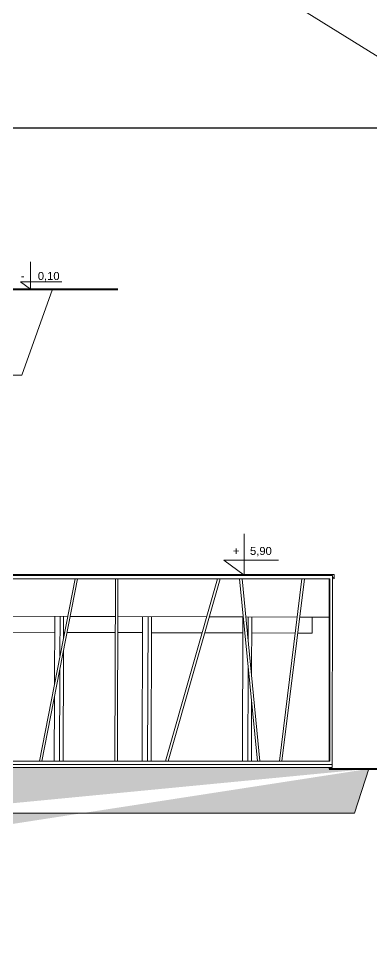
# Model space of a CAD drawing. Header units: millimetres. Extents: x -105266 to 178069, y 491 to 168574.
# Drawn here: x -78370 to -77270, y 31927 to 34871 of the extents above; entities that cross this region are included whole.
import ezdxf

# ---------------------------------------------------------------- set-up
doc = ezdxf.new("R2010")
doc.units = ezdxf.units.MM
for name, color, linetype, lineweight in [('A-L-W', 123, 'Continuous', 15), ('A-sc murowane', 2, 'Continuous', 40), ('A-sc wykończenie', 6, 'Continuous', 18), ('A-SC-MUROWANE', 2, 'Continuous', 40), ('A-wykończenia', 6, 'Continuous', 13), ('AVG', 123, 'Continuous', 15), ('stolarka', 1, 'Continuous', 5)]:
    doc.layers.add(name, color=color, linetype=linetype, lineweight=lineweight)
doc.styles.get("Standard").update_dxf_attribs({"font": 'arial.ttf'})

msp = doc.modelspace()

# ---------------------------------------------------------------- hatches: boundary and pattern name
at = {"layer": 'A-sc wykończenie'}
h = msp.add_hatch(dxfattribs=at)
h.set_pattern_fill('AR-SAND', color=256, scale=0.5)
h.set_pattern_definition([(37.50000000000001, (-143719.6235657406, -14209.13567902868), (-0.8000156479920228, 24.47066186646712), [0, -19.304, 0, -21.59, 0, -20.6375]), (7.499999999999999, (-143719.6235657406, -14209.13567902868), (22.47616415690013, 35.84125502841771), [0, -10.414, 0, -17.399, 0, -6.6675]), (327.5, (-143735.2445657404, -14209.13567902868), (39.5496185120729, 0.0718592339272881), [0, -6.35, 0, -22.86, 0, -29.845]), (317.5, (-143735.2445657404, -14209.13567902868), (38.17782262361486, 11.14646616286081), [0, -3.175, 0, -14.986, 0, -17.145])])
edge = h.paths.add_edge_path()
edge.add_line((-81742.3703631011, 32312.66774431198), (-81802.36962241979, 32312.66620868993))
edge.add_line((-81802.36962241979, 32312.66620868993), (-81802.37064618079, 32352.66620868993))
edge.add_line((-81802.37064618079, 32352.66620868993), (-81799.60280491525, 32352.6662088103))
edge.add_line((-81799.60280491525, 32352.6662088103), (-81799.60750708423, 32536.38761386847))
edge.add_line((-81799.60750708423, 32536.38761386847), (-81971.99926883748, 32536.38482295095))
edge.add_line((-81971.99926883748, 32536.38482295095), (-81904.02634260172, 32297.66620868993))
edge.add_line((-81904.02634260172, 32297.66620868993), (-81169.41149269484, 32297.66681945547))
edge.add_line((-81169.41149269484, 32297.66681945547), (-80782.11866822068, 32169.97286890798))
edge.add_line((-80782.11866822068, 32169.97286890798), (-80370.82020713875, 32169.98095658609))
edge.add_line((-80370.82020713875, 32169.98095658609), (-80327.43731235314, 32056.2389955813))
edge.add_line((-81169.41150868472, 32312.66681945547), (-81742.3703631011, 32312.66620868993))
edge.add_line((-81169.41150868611, 32312.66681945547), (-80782.12888442978, 32185.00963213203))
edge.add_line((-80782.12785972815, 32184.97286609189), (-80722.1286013501, 32185.00963213203))
edge.add_line((-80722.1286013501, 32185.00963213203), (-80722.1286013501, 32209.00963269339))
edge.add_line((-80722.1286013501, 32209.00963269339), (-80496.31906920226, 32209.00963213215))
edge.add_line((-80496.31906920226, 32209.00963213215), (-80496.31851317335, 32185.00963213203))
edge.add_line((-80496.31851317335, 32185.00963213203), (-80436.3182300932, 32185.00963213203))
edge.add_line((-80436.3182300932, 32185.00963213203), (-80436.3182300932, 32209.00963213215))
edge.add_line((-80436.3182300932, 32209.00963213215), (-80303.79177117508, 32209.00963213215))
edge.add_line((-80303.79177117508, 32209.00963213215), (-80303.79177117508, 32082.45298339137))
edge.add_line((-80303.79177117508, 32082.45298339137), (-80033.80945547365, 32082.45298339137))
edge.add_line((-80033.80945547365, 32082.45298339137), (-80033.80945547365, 32185.00963213203))
edge.add_line((-80033.80945547365, 32185.00963213203), (-80033.80945547365, 32209.00963213215))
edge.add_line((-80033.80945547365, 32209.00963213215), (-79531.04576064993, 32209.00963213203))
edge.add_line((-79531.04576064993, 32209.00963213203), (-79531.04576064993, 32185.00963213203))
edge.add_line((-79531.04576064993, 32185.00963213203), (-79471.04547756977, 32185.00963213203))
edge.add_line((-79471.04547756977, 32185.00963213203), (-79471.05057769615, 32209.13568692376))
edge.add_line((-79471.05057769615, 32209.13568692376), (-79304.38489064548, 32209.1709192088))
edge.add_line((-79304.38489064548, 32209.1709192088), (-79304.37978307178, 32185.00963213203))
edge.add_line((-79304.37978307178, 32185.00963213203), (-79225.57223869741, 32185.00811635425))
edge.add_line((-80012.73377145195, 32056.2389955813), (-79976.25404510109, 32169.98690650381))
edge.add_line((-79976.25404510109, 32169.98690650381), (-79222.7614015855, 32170.00003181655))
edge.add_line((-79222.7614015855, 32170.00003181655), (-78561.40694523949, 32388.9404048127))
edge.add_line((-78561.40694523949, 32388.9404048127), (-77321.76639173573, 32388.94040481573))
edge.add_line((-77321.76639173573, 32388.94040481573), (-77276.6910993268, 32527.86365030079))
edge.add_line((-80327.43731235314, 32056.2389955813), (-80012.73377145195, 32056.2389955813))
edge.add_line((-78561.39572697479, 32403.94131755854), (-78482.58931573221, 32403.96341984709))
edge.add_line((-78482.58931573221, 32403.96341984709), (-78482.59071728095, 32531.76935620002))
edge.add_line((-78482.59071728095, 32531.76935620002), (-77400.81054850502, 32531.70346021048))
edge.add_line((-77400.81054850502, 32531.70346021048), (-77400.81054850502, 32527.85364392145))
edge.add_line((-77400.81054850502, 32527.85364392145), (-77276.6602594007, 32527.85364392157))
edge.add_line((-78561.39849598633, 32403.9404048127), (-79225.57223866854, 32185.00963213203))

# ---------------------------------------------------------------- linework, layer by layer
at = {"color": 1}
msp.add_xline((57065.48079975078, 34530.79983537231), (1, 0), dxfattribs=at)
at = {"layer": 'A-L-W'}
for p, q in [((-77385.54749827945, 33121.42558812619), (-77388.01313249182, 33125.9951741429)), ((-77385.54749827945, 33134.68103897142), (-77385.54749827945, 33121.42558812619))]:
    msp.add_line(p, q, dxfattribs=at)
msp.add_lwpolyline([(-78561.39572697479, 32403.94131755854), (-78482.58931573221, 32403.96341984709), (-78482.59071728095, 32531.76935620002), (-77400.81054850502, 32531.70346021048), (-77400.81054850502, 32527.85364392145), (-77276.6602594007, 32527.85364392157), (-77276.6602594007, 32527.85364392157)], dxfattribs=at)
at = {"layer": 'A-sc murowane', "linetype": 'Continuous', "ltscale": 50}
msp.add_line((-78389.13916703148, 34026.58480133828), (-78060.9532692304, 34026.59480771948), dxfattribs=at)
at = {"layer": 'A-sc wykończenie'}
for p, q in [((-78068.75330657532, 33121.74143914356), (-78070.50102895006, 32551.74425404113)), ((-78060.75327046329, 33121.74095182611), (-78062.50099283803, 32551.7437667238)), ((-78258.31329343675, 33004.38307079162), (-78258.96046793295, 32793.315428474)), ((-78241.42364355663, 33004.33304643877), (-78241.80143892832, 32881.1199426948)), ((-78230.364514732, 33004.30029112603), (-78230.56592406446, 32938.61322651316)), ((-77983.62108102415, 33003.56947783545), (-77985.0064811201, 32551.73904619204)), ((-77966.73143114403, 33003.5194534826), (-77968.1166810102, 32551.73801736)), ((-77955.6723023194, 33003.48669816986), (-77957.05745381696, 32551.73734369387)), ((-77670.37474425204, 33002.64169393179), (-77671.75735808883, 32551.71996480985)), ((-77653.48509437192, 33002.59166957893), (-77653.71498405395, 32927.61610509049)), ((-77642.4259655473, 33002.55891426619), (-77642.99396009484, 32817.31479430945)), ((-78230.69585735418, 32896.23715436122), (-78231.7521095576, 32551.75407655387)), ((-78241.93137221804, 32838.74387054286), (-78242.81133675083, 32551.75475022012)), ((-77653.96078716565, 32847.45058010567), (-77654.86755797893, 32551.7189359778)), ((-78259.09040122267, 32750.93935632207), (-78259.70113686073, 32551.75577905217)), ((-77643.23976320654, 32737.14926932474), (-77643.80833078615, 32551.71826231155))]:
    msp.add_line(p, q, dxfattribs=at)
at = {"layer": 'A-SC-MUROWANE'}
msp.add_line((-77400.81054850502, 32527.85364392145), (-76995.35816803735, 32527.02000983131), dxfattribs=at)
at = {"layer": 'A-wykończenia', "ltscale": 10}
msp.add_line((-105265.5768304451, 52142.90283659189), (-30638.14791686529, 5822.841266349555), dxfattribs=at)
at = {"layer": 'AVG', "linetype": 'Continuous', "ltscale": 50}
for p, q in [((-78333.41545605307, 34112.41290623009), (-78333.41411162747, 34026.57879236307)), ((-78365.49339667728, 34049.98783050165), (-78235.87536858229, 34049.9917825513)), ((-78333.41411162747, 34026.57879236307), (-78365.49339667728, 34049.98783050165)), ((-78360.50849781485, 33757.7378644728), (-78265.0195958919, 34026.59480771948)), ((-78784.08270382762, 33757.73692462513), (-78360.50849781485, 33757.7378644728)), ((-77666.217599794, 33262.50563530462), (-77666.21556828145, 33132.80480833376)), ((-77666.21556828145, 33132.80480833376), (-77730.37413838293, 33179.62288461092)), ((-77730.37413838293, 33179.62288461092), (-77559.58159615818, 33179.62288461092))]:
    msp.add_line(p, q, dxfattribs=at)
at = {"layer": 'AVG'}
for p, q in [((-78559.43093941428, 33134.682768613), (-77385.54749827945, 33134.68103897142)), ((-78306.16624659646, 32551.75860944636), (-78194.77694369221, 33121.74911579771)), ((-78298.01501418903, 32551.75811291895), (-78186.62571128478, 33121.74861927029)), ((-77912.31878278518, 32551.73461846462), (-77749.89969161779, 33121.72201636703)), ((-77904.00047468275, 32551.73411175983), (-77741.58138351582, 33121.72150966224)), ((-77680.6189054942, 33121.71779616947), (-77625.21620213773, 32551.71712978325)), ((-77672.5811572361, 33121.71730655491), (-77617.17845387963, 32551.71664016858)), ((-77486.32566483293, 33121.70596091334), (-77556.43721386671, 32551.7129401524)), ((-77478.26543227231, 33121.70546992916), (-77548.3769813061, 32551.71244916822)), ((-77400.74340312017, 33121.70074772138), (-77400.77812416267, 32551.7034582724)), ((-77398.77317242205, 33121.70062770591), (-77398.80789346501, 32551.70333825705)), ((-78450.29368188858, 33004.95168498858), (-78217.73646453695, 33004.26288892738)), ((-78209.58985044595, 33004.2387600022), (-78069.11486840501, 33003.82269631083)), ((-78061.11490345115, 33003.79900173612), (-77783.73620155148, 33002.97745184194)), ((-77775.4247637584, 33002.9528347361), (-77669.04460984023, 33002.63775429341)), ((-77661.0045945856, 33002.61394109637), (-77501.0327669263, 33002.14013096901)), ((-77492.97540941482, 33002.11626640697), (-77400.75068787925, 33002.11064859341)), ((-77454.3086125727, 33002.11391104224), (-77454.31166416474, 32952.01751737007)), ((-78441.66262270344, 32954.81185182395), (-78258.46695215089, 32954.26925651032)), ((-78230.51817344615, 32954.18647684461), (-78227.52428434437, 32954.17760943972)), ((-78219.3776702529, 32954.15348051455), (-78069.26852711916, 32953.70888202942)), ((-78061.26856216529, 32953.68518745482), (-77983.77473973829, 32953.45566355415)), ((-77955.82596103355, 32953.37288388856), (-77798.00432452626, 32952.90544227209)), ((-77789.69288673319, 32952.88082516637), (-77670.52840296619, 32952.52787965049)), ((-77642.57962426145, 32952.44509998489), (-77507.19478879284, 32952.04411246676)), ((-77499.13743128089, 32952.02024790483), (-77454.31166416474, 32952.01751737007))]:
    msp.add_line(p, q, dxfattribs=at)
at = {"layer": 'AVG', "linetype": 'Continuous', "ltscale": 50}
msp.add_lwpolyline([(-80012.73377145195, 32056.2389955813), (-79976.25404510109, 32169.98690650381), (-79222.7614015855, 32170.00003181655), (-78561.40694523949, 32388.9404048127), (-77321.76639173573, 32388.94040481573), (-77276.6910993268, 32527.86365030079)], dxfattribs=at)
at = {"layer": 'stolarka', "linetype": 'Continuous'}
for p, q in [((-77390.14038859188, 33131.70010186361), (-78495.78561959622, 33131.76745157912)), ((-77391.98009679161, 32531.70292230883), (-77390.14038859188, 33131.70010186361)), ((-77398.77317242205, 33121.70062770591), (-78485.55118180692, 33121.76682813595)), ((-77391.94949805384, 32541.68230723184), (-78482.59071728095, 32541.76938066086)), ((-77398.80789346501, 32551.70333825705), (-78479.49524556167, 32551.76916767833)), ((-77391.98009679161, 32531.70292230883), (-78482.59071728095, 32531.76935620002))]:
    msp.add_line(p, q, dxfattribs=at)

# ---------------------------------------------------------------- texts
at = {"layer": 'AVG', "linetype": 'Continuous', "ltscale": 50, "char_height": 25, "attachment_point": 1}
for s, insert in [('- ', (-78364.37692910267, 34080.32934891678)), ('+ ', (-77701.45374259326, 33221.28634878552))]:
    msp.add_mtext_dynamic_manual_height_columns(s, width=41.71742573752999, gutter_width=12.5, heights=[0], dxfattribs=dict(at, insert=insert))
at = {"layer": 'AVG', "linetype": 'Continuous', "ltscale": 50, "char_height": 25, "width": 52.5, "attachment_point": 1}
for s, insert in [('0,10', (-78310.99973272925, 34080.28365295906)), ('5,90', (-77648.07654621985, 33221.24065282779))]:
    msp.add_mtext(s, dxfattribs=dict(at, insert=insert))

doc.saveas('drawing.dxf')
